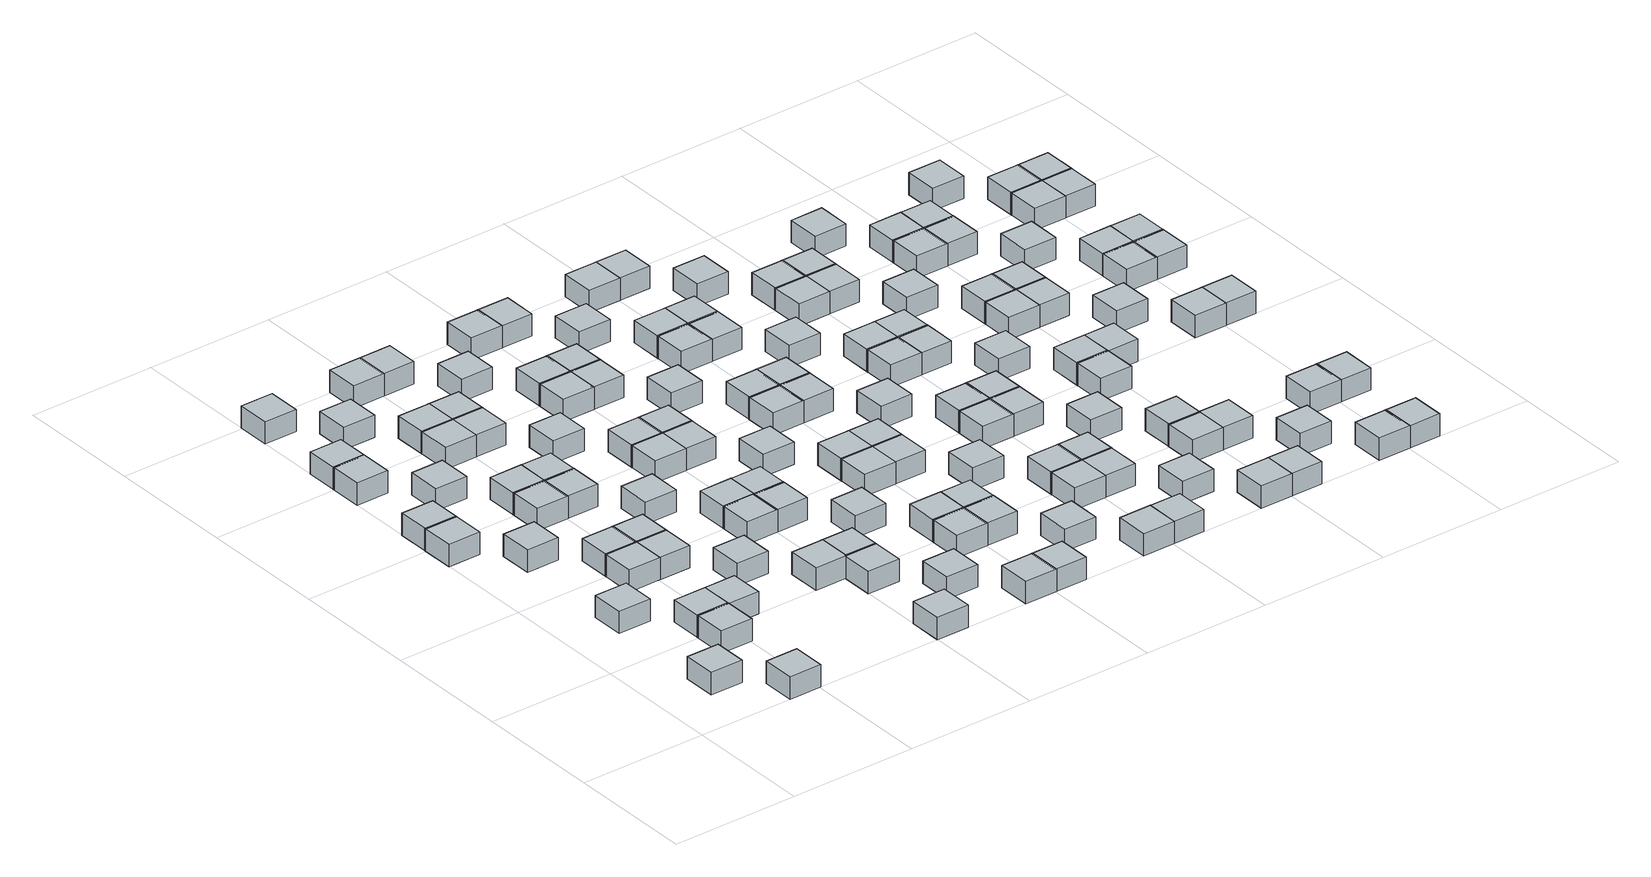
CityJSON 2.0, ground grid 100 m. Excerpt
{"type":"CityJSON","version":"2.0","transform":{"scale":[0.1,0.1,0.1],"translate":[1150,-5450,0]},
"CityObjects":{
"object1":{"type":"GenericCityObject","geometry":[{"type":"Solid","lod":"1","boundaries":[[[[0,1,2,3]],[[4,5,1,0]],[[5,6,2,1]],[[6,7,3,2]],[[7,4,0,3]],[[7,6,5,4]]]]}]},
"object2":{"type":"GenericCityObject","geometry":[{"type":"Solid","lod":"1","boundaries":[[[[8,9,10,11]],[[12,13,9,8]],[[13,14,10,9]],[[14,15,11,10]],[[15,12,8,11]],[[15,14,13,12]]]]}]},
"object3":{"type":"GenericCityObject","geometry":[{"type":"Solid","lod":"1","boundaries":[[[[16,17,18,19]],[[20,21,17,16]],[[21,22,18,17]],[[22,23,19,18]],[[23,20,16,19]],[[23,22,21,20]]]]}]},
"object4":{"type":"GenericCityObject","geometry":[{"type":"Solid","lod":"1","boundaries":[[[[24,25,26,27]],[[28,29,25,24]],[[29,30,26,25]],[[30,31,27,26]],[[31,28,24,27]],[[31,30,29,28]]]]}]},
"object5":{"type":"GenericCityObject","geometry":[{"type":"Solid","lod":"1","boundaries":[[[[32,33,34,35]],[[36,37,33,32]],[[37,38,34,33]],[[38,39,35,34]],[[39,36,32,35]],[[39,38,37,36]]]]}]},
"object6":{"type":"GenericCityObject","geometry":[{"type":"Solid","lod":"1","boundaries":[[[[40,41,42,43]],[[44,45,41,40]],[[45,46,42,41]],[[46,47,43,42]],[[47,44,40,43]],[[47,46,45,44]]]]}]},
"object7":{"type":"GenericCityObject","geometry":[{"type":"Solid","lod":"1","boundaries":[[[[48,49,50,51]],[[52,53,49,48]],[[53,54,50,49]],[[54,55,51,50]],[[55,52,48,51]],[[55,54,53,52]]]]}]},
"object8":{"type":"GenericCityObject","geometry":[{"type":"Solid","lod":"1","boundaries":[[[[56,57,58,59]],[[60,61,57,56]],[[61,62,58,57]],[[62,63,59,58]],[[63,60,56,59]],[[63,62,61,60]]]]}]},
"object9":{"type":"GenericCityObject","geometry":[{"type":"Solid","lod":"1","boundaries":[[[[64,65,66,67]],[[68,69,65,64]],[[69,70,66,65]],[[70,71,67,66]],[[71,68,64,67]],[[71,70,69,68]]]]}]},
"object10":{"type":"GenericCityObject","geometry":[{"type":"Solid","lod":"1","boundaries":[[[[72,73,74,75]],[[76,77,73,72]],[[77,78,74,73]],[[78,79,75,74]],[[79,76,72,75]],[[79,78,77,76]]]]}]},
"object11":{"type":"GenericCityObject","geometry":[{"type":"Solid","lod":"1","boundaries":[[[[80,81,82,83]],[[84,85,81,80]],[[85,86,82,81]],[[86,87,83,82]],[[87,84,80,83]],[[87,86,85,84]]]]}]},
"object12":{"type":"GenericCityObject","geometry":[{"type":"Solid","lod":"1","boundaries":[[[[88,89,90,91]],[[92,93,89,88]],[[93,94,90,89]],[[94,95,91,90]],[[95,92,88,91]],[[95,94,93,92]]]]}]},
"object13":{"type":"GenericCityObject","geometry":[{"type":"Solid","lod":"1","boundaries":[[[[96,97,98,99]],[[100,101,97,96]],[[101,102,98,97]],[[102,103,99,98]],[[103,100,96,99]],[[103,102,101,100]]]]}]},
"object14":{"type":"GenericCityObject","geometry":[{"type":"Solid","lod":"1","boundaries":[[[[104,105,106,107]],[[108,109,105,104]],[[109,110,106,105]],[[110,111,107,106]],[[111,108,104,107]],[[111,110,109,108]]]]}]},
"object15":{"type":"GenericCityObject","geometry":[{"type":"Solid","lod":"1","boundaries":[[[[112,113,114,115]],[[116,117,113,112]],[[117,118,114,113]],[[118,119,115,114]],[[119,116,112,115]],[[119,118,117,116]]]]}]},
"object16":{"type":"GenericCityObject","geometry":[{"type":"Solid","lod":"1","boundaries":[[[[120,121,122,123]],[[124,125,121,120]],[[125,126,122,121]],[[126,127,123,122]],[[127,124,120,123]],[[127,126,125,124]]]]}]},
"object17":{"type":"GenericCityObject","geometry":[{"type":"Solid","lod":"1","boundaries":[[[[128,129,130,131]],[[132,133,129,128]],[[133,134,130,129]],[[134,135,131,130]],[[135,132,128,131]],[[135,134,133,132]]]]}]},
"object18":{"type":"GenericCityObject","geometry":[{"type":"Solid","lod":"1","boundaries":[[[[136,137,138,139]],[[140,141,137,136]],[[141,142,138,137]],[[142,143,139,138]],[[143,140,136,139]],[[143,142,141,140]]]]}]},
"object19":{"type":"GenericCityObject","geometry":[{"type":"Solid","lod":"1","boundaries":[[[[144,145,146,147]],[[148,149,145,144]],[[149,150,146,145]],[[150,151,147,146]],[[151,148,144,147]],[[151,150,149,148]]]]}]},
"object20":{"type":"GenericCityObject","geometry":[{"type":"Solid","lod":"1","boundaries":[[[[152,153,154,155]],[[156,157,153,152]],[[157,158,154,153]],[[158,159,155,154]],[[159,156,152,155]],[[159,158,157,156]]]]}]},
"object21":{"type":"GenericCityObject","geometry":[{"type":"Solid","lod":"1","boundaries":[[[[160,161,162,163]],[[164,165,161,160]],[[165,166,162,161]],[[166,167,163,162]],[[167,164,160,163]],[[167,166,165,164]]]]}]},
"object22":{"type":"GenericCityObject","geometry":[{"type":"Solid","lod":"1","boundaries":[[[[168,169,170,171]],[[172,173,169,168]],[[173,174,170,169]],[[174,175,171,170]],[[175,172,168,171]],[[175,174,173,172]]]]}]},
"object23":{"type":"GenericCityObject","geometry":[{"type":"Solid","lod":"1","boundaries":[[[[176,177,178,179]],[[180,181,177,176]],[[181,182,178,177]],[[182,183,179,178]],[[183,180,176,179]],[[183,182,181,180]]]]}]},
"object24":{"type":"GenericCityObject","geometry":[{"type":"Solid","lod":"1","boundaries":[[[[184,185,186,187]],[[188,189,185,184]],[[189,190,186,185]],[[190,191,187,186]],[[191,188,184,187]],[[191,190,189,188]]]]}]},
"object25":{"type":"GenericCityObject","geometry":[{"type":"Solid","lod":"1","boundaries":[[[[192,193,194,195]],[[196,197,193,192]],[[197,198,194,193]],[[198,199,195,194]],[[199,196,192,195]],[[199,198,197,196]]]]}]},
"object26":{"type":"GenericCityObject","geometry":[{"type":"Solid","lod":"1","boundaries":[[[[200,201,202,203]],[[204,205,201,200]],[[205,206,202,201]],[[206,207,203,202]],[[207,204,200,203]],[[207,206,205,204]]]]}]},
"object27":{"type":"GenericCityObject","geometry":[{"type":"Solid","lod":"1","boundaries":[[[[208,209,210,211]],[[212,213,209,208]],[[213,214,210,209]],[[214,215,211,210]],[[215,212,208,211]],[[215,214,213,212]]]]}]},
"object28":{"type":"GenericCityObject","geometry":[{"type":"Solid","lod":"1","boundaries":[[[[216,217,218,219]],[[220,221,217,216]],[[221,222,218,217]],[[222,223,219,218]],[[223,220,216,219]],[[223,222,221,220]]]]}]},
"object29":{"type":"GenericCityObject","geometry":[{"type":"Solid","lod":"1","boundaries":[[[[224,225,226,227]],[[228,229,225,224]],[[229,230,226,225]],[[230,231,227,226]],[[231,228,224,227]],[[231,230,229,228]]]]}]},
"object30":{"type":"GenericCityObject","geometry":[{"type":"Solid","lod":"1","boundaries":[[[[232,233,234,235]],[[236,237,233,232]],[[237,238,234,233]],[[238,239,235,234]],[[239,236,232,235]],[[239,238,237,236]]]]}]},
"object31":{"type":"GenericCityObject","geometry":[{"type":"Solid","lod":"1","boundaries":[[[[240,241,242,243]],[[244,245,241,240]],[[245,246,242,241]],[[246,247,243,242]],[[247,244,240,243]],[[247,246,245,244]]]]}]},
"object32":{"type":"GenericCityObject","geometry":[{"type":"Solid","lod":"1","boundaries":[[[[248,249,250,251]],[[252,253,249,248]],[[253,254,250,249]],[[254,255,251,250]],[[255,252,248,251]],[[255,254,253,252]]]]}]},
"object33":{"type":"GenericCityObject","geometry":[{"type":"Solid","lod":"1","boundaries":[[[[256,257,258,259]],[[260,261,257,256]],[[261,262,258,257]],[[262,263,259,258]],[[263,260,256,259]],[[263,262,261,260]]]]}]},
"object34":{"type":"GenericCityObject","geometry":[{"type":"Solid","lod":"1","boundaries":[[[[264,265,266,267]],[[268,269,265,264]],[[269,270,266,265]],[[270,271,267,266]],[[271,268,264,267]],[[271,270,269,268]]]]}]},
"object35":{"type":"GenericCityObject","geometry":[{"type":"Solid","lod":"1","boundaries":[[[[272,273,274,275]],[[276,277,273,272]],[[277,278,274,273]],[[278,279,275,274]],[[279,276,272,275]],[[279,278,277,276]]]]}]},
"object36":{"type":"GenericCityObject","geometry":[{"type":"Solid","lod":"1","boundaries":[[[[280,281,282,283]],[[284,285,281,280]],[[285,286,282,281]],[[286,287,283,282]],[[287,284,280,283]],[[287,286,285,284]]]]}]},
"object37":{"type":"GenericCityObject","geometry":[{"type":"Solid","lod":"1","boundaries":[[[[288,289,290,291]],[[292,293,289,288]],[[293,294,290,289]],[[294,295,291,290]],[[295,292,288,291]],[[295,294,293,292]]]]}]},
"object38":{"type":"GenericCityObject","geometry":[{"type":"Solid","lod":"1","boundaries":[[[[296,297,298,299]],[[300,301,297,296]],[[301,302,298,297]],[[302,303,299,298]],[[303,300,296,299]],[[303,302,301,300]]]]}]},
"object39":{"type":"GenericCityObject","geometry":[{"type":"Solid","lod":"1","boundaries":[[[[304,305,306,307]],[[308,309,305,304]],[[309,310,306,305]],[[310,311,307,306]],[[311,308,304,307]],[[311,310,309,308]]]]}]},
"object40":{"type":"GenericCityObject","geometry":[{"type":"Solid","lod":"1","boundaries":[[[[312,313,314,315]],[[316,317,313,312]],[[317,318,314,313]],[[318,319,315,314]],[[319,316,312,315]],[[319,318,317,316]]]]}]},
"object41":{"type":"GenericCityObject","geometry":[{"type":"Solid","lod":"1","boundaries":[[[[320,321,322,323]],[[324,325,321,320]],[[325,326,322,321]],[[326,327,323,322]],[[327,324,320,323]],[[327,326,325,324]]]]}]},
"object42":{"type":"GenericCityObject","geometry":[{"type":"Solid","lod":"1","boundaries":[[[[328,329,330,331]],[[332,333,329,328]],[[333,334,330,329]],[[334,335,331,330]],[[335,332,328,331]],[[335,334,333,332]]]]}]},
"object43":{"type":"GenericCityObject","geometry":[{"type":"Solid","lod":"1","boundaries":[[[[336,337,338,339]],[[340,341,337,336]],[[341,342,338,337]],[[342,343,339,338]],[[343,340,336,339]],[[343,342,341,340]]]]}]},
"object44":{"type":"GenericCityObject","geometry":[{"type":"Solid","lod":"1","boundaries":[[[[344,345,346,347]],[[348,349,345,344]],[[349,350,346,345]],[[350,351,347,346]],[[351,348,344,347]],[[351,350,349,348]]]]}]},
"object45":{"type":"GenericCityObject","geometry":[{"type":"Solid","lod":"1","boundaries":[[[[352,353,354,355]],[[356,357,353,352]],[[357,358,354,353]],[[358,359,355,354]],[[359,356,352,355]],[[359,358,357,356]]]]}]},
"object46":{"type":"GenericCityObject","geometry":[{"type":"Solid","lod":"1","boundaries":[[[[360,361,362,363]],[[364,365,361,360]],[[365,366,362,361]],[[366,367,363,362]],[[367,364,360,363]],[[367,366,365,364]]]]}]},
"object47":{"type":"GenericCityObject","geometry":[{"type":"Solid","lod":"1","boundaries":[[[[368,369,370,371]],[[372,373,369,368]],[[373,374,370,369]],[[374,375,371,370]],[[375,372,368,371]],[[375,374,373,372]]]]}]},
"object48":{"type":"GenericCityObject","geometry":[{"type":"Solid","lod":"1","boundaries":[[[[376,377,378,379]],[[380,381,377,376]],[[381,382,378,377]],[[382,383,379,378]],[[383,380,376,379]],[[383,382,381,380]]]]}]},
"object49":{"type":"GenericCityObject","geometry":[{"type":"Solid","lod":"1","boundaries":[[[[384,385,386,387]],[[388,389,385,384]],[[389,390,386,385]],[[390,391,387,386]],[[391,388,384,387]],[[391,390,389,388]]]]}]},
"object50":{"type":"GenericCityObject","geometry":[{"type":"Solid","lod":"1","boundaries":[[[[392,393,394,395]],[[396,397,393,392]],[[397,398,394,393]],[[398,399,395,394]],[[399,396,392,395]],[[399,398,397,396]]]]}]},
"object51":{"type":"GenericCityObject","geometry":[{"type":"Solid","lod":"1","boundaries":[[[[400,401,402,403]],[[404,405,401,400]],[[405,406,402,401]],[[406,407,403,402]],[[407,404,400,403]],[[407,406,405,404]]]]}]},
"object52":{"type":"GenericCityObject","geometry":[{"type":"Solid","lod":"1","boundaries":[[[[408,409,410,411]],[[412,413,409,408]],[[413,414,410,409]],[[414,415,411,410]],[[415,412,408,411]],[[415,414,413,412]]]]}]},
"object53":{"type":"GenericCityObject","geometry":[{"type":"Solid","lod":"1","boundaries":[[[[416,417,418,419]],[[420,421,417,416]],[[421,422,418,417]],[[422,423,419,418]],[[423,420,416,419]],[[423,422,421,420]]]]}]},
"object54":{"type":"GenericCityObject","geometry":[{"type":"Solid","lod":"1","boundaries":[[[[424,425,426,427]],[[428,429,425,424]],[[429,430,426,425]],[[430,431,427,426]],[[431,428,424,427]],[[431,430,429,428]]]]}]},
"object55":{"type":"GenericCityObject","geometry":[{"type":"Solid","lod":"1","boundaries":[[[[432,433,434,435]],[[436,437,433,432]],[[437,438,434,433]],[[438,439,435,434]],[[439,436,432,435]],[[439,438,437,436]]]]}]},
"object56":{"type":"GenericCityObject","geometry":[{"type":"Solid","lod":"1","boundaries":[[[[440,441,442,443]],[[444,445,441,440]],[[445,446,442,441]],[[446,447,443,442]],[[447,444,440,443]],[[447,446,445,444]]]]}]},
"object57":{"type":"GenericCityObject","geometry":[{"type":"Solid","lod":"1","boundaries":[[[[448,449,450,451]],[[452,453,449,448]],[[453,454,450,449]],[[454,455,451,450]],[[455,452,448,451]],[[455,454,453,452]]]]}]},
"object58":{"type":"GenericCityObject","geometry":[{"type":"Solid","lod":"1","boundaries":[[[[456,457,458,459]],[[460,461,457,456]],[[461,462,458,457]],[[462,463,459,458]],[[463,460,456,459]],[[463,462,461,460]]]]}]},
"object59":{"type":"GenericCityObject","geometry":[{"type":"Solid","lod":"1","boundaries":[[[[464,465,466,467]],[[468,469,465,464]],[[469,470,466,465]],[[470,471,467,466]],[[471,468,464,467]],[[471,470,469,468]]]]}]},
"object60":{"type":"GenericCityObject","geometry":[{"type":"Solid","lod":"1","boundaries":[[[[472,473,474,475]],[[476,477,473,472]],[[477,478,474,473]],[[478,479,475,474]],[[479,476,472,475]],[[479,478,477,476]]]]}]},
"object61":{"type":"GenericCityObject","geometry":[{"type":"Solid","lod":"1","boundaries":[[[[480,481,482,483]],[[484,485,481,480]],[[485,486,482,481]],[[486,487,483,482]],[[487,484,480,483]],[[487,486,485,484]]]]}]},
"object62":{"type":"GenericCityObject","geometry":[{"type":"Solid","lod":"1","boundaries":[[[[488,489,490,491]],[[492,493,489,488]],[[493,494,490,489]],[[494,495,491,490]],[[495,492,488,491]],[[495,494,493,492]]]]}]},
"object63":{"type":"GenericCityObject","geometry":[{"type":"Solid","lod":"1","boundaries":[[[[496,497,498,499]],[[500,501,497,496]],[[501,502,498,497]],[[502,503,499,498]],[[503,500,496,499]],[[503,502,501,500]]]]}]},
"object64":{"type":"GenericCityObject","geometry":[{"type":"Solid","lod":"1","boundaries":[[[[504,505,506,507]],[[508,509,505,504]],[[509,510,506,505]],[[510,511,507,506]],[[511,508,504,507]],[[511,510,509,508]]]]}]},
"object65":{"type":"GenericCityObject","geometry":[{"type":"Solid","lod":"1","boundaries":[[[[512,513,514,515]],[[516,517,513,512]],[[517,518,514,513]],[[518,519,515,514]],[[519,516,512,515]],[[519,518,517,516]]]]}]},
"object66":{"type":"GenericCityObject","geometry":[{"type":"Solid","lod":"1","boundaries":[[[[520,521,522,523]],[[524,525,521,520]],[[525,526,522,521]],[[526,527,523,522]],[[527,524,520,523]],[[527,526,525,524]]]]}]},
"object67":{"type":"GenericCityObject","geometry":[{"type":"Solid","lod":"1","boundaries":[[[[528,529,530,531]],[[532,533,529,528]],[[533,534,530,529]],[[534,535,531,530]],[[535,532,528,531]],[[535,534,533,532]]]]}]},
"object68":{"type":"GenericCityObject","geometry":[{"type":"Solid","lod":"1","boundaries":[[[[536,537,538,539]],[[540,541,537,536]],[[541,542,538,537]],[[542,543,539,538]],[[543,540,536,539]],[[543,542,541,540]]]]}]},
"object69":{"type":"GenericCityObject","geometry":[{"type":"Solid","lod":"1","boundaries":[[[[544,545,546,547]],[[548,549,545,544]],[[549,550,546,545]],[[550,551,547,546]],[[551,548,544,547]],[[551,550,549,548]]]]}]},
"object70":{"type":"GenericCityObject","geometry":[{"type":"Solid","lod":"1","boundaries":[[[[552,553,554,555]],[[556,557,553,552]],[[557,558,554,553]],[[558,559,555,554]],[[559,556,552,555]],[[559,558,557,556]]]]}]},
"object71":{"type":"GenericCityObject","geometry":[{"type":"Solid","lod":"1","boundaries":[[[[560,561,562,563]],[[564,565,561,560]],[[565,566,562,561]],[[566,567,563,562]],[[567,564,560,563]],[[567,566,565,564]]]]}]},
"object72":{"type":"GenericCityObject","geometry":[{"type":"Solid","lod":"1","boundaries":[[[[568,569,570,571]],[[572,573,569,568]],[[573,574,570,569]],[[574,575,571,570]],[[575,572,568,571]],[[575,574,573,572]]]]}]},
"object73":{"type":"GenericCityObject","geometry":[{"type":"Solid","lod":"1","boundaries":[[[[576,577,578,579]],[[580,581,577,576]],[[581,582,578,577]],[[582,583,579,578]],[[583,580,576,579]],[[583,582,581,580]]]]}]},
"object74":{"type":"GenericCityObject","geometry":[{"type":"Solid","lod":"1","boundaries":[[[[584,585,586,587]],[[588,589,585,584]],[[589,590,586,585]],[[590,591,587,586]],[[591,588,584,587]],[[591,590,589,588]]]]}]},
"object75":{"type":"GenericCityObject","geometry":[{"type":"Solid","lod":"1","boundaries":[[[[592,593,594,595]],[[596,597,593,592]],[[597,598,594,593]],[[598,599,595,594]],[[599,596,592,595]],[[599,598,597,596]]]]}]},
"object76":{"type":"GenericCityObject","geometry":[{"type":"Solid","lod":"1","boundaries":[[[[600,601,602,603]],[[604,605,601,600]],[[605,606,602,601]],[[606,607,603,602]],[[607,604,600,603]],[[607,606,605,604]]]]}]},
"object77":{"type":"GenericCityObject","geometry":[{"type":"Solid","lod":"1","boundaries":[[[[608,609,610,611]],[[612,613,609,608]],[[613,614,610,609]],[[614,615,611,610]],[[615,612,608,611]],[[615,614,613,612]]]]}]},
"object78":{"type":"GenericCityObject","geometry":[{"type":"Solid","lod":"1","boundaries":[[[[616,617,618,619]],[[620,621,617,616]],[[621,622,618,617]],[[622,623,619,618]],[[623,620,616,619]],[[623,622,621,620]]]]}]},
"object79":{"type":"GenericCityObject","geometry":[{"type":"Solid","lod":"1","boundaries":[[[[624,625,626,627]],[[628,629,625,624]],[[629,630,626,625]],[[630,631,627,626]],[[631,628,624,627]],[[631,630,629,628]]]]}]},
"object80":{"type":"GenericCityObject","geometry":[{"type":"Solid","lod":"1","boundaries":[[[[632,633,634,635]],[[636,637,633,632]],[[637,638,634,633]],[[638,639,635,634]],[[639,636,632,635]],[[639,638,637,636]]]]}]},
"object81":{"type":"GenericCityObject","geometry":[{"type":"Solid","lod":"1","boundaries":[[[[640,641,642,643]],[[644,645,641,640]],[[645,646,642,641]],[[646,647,643,642]],[[647,644,640,643]],[[647,646,645,644]]]]}]},
"object82":{"type":"GenericCityObject","geometry":[{"type":"Solid","lod":"1","boundaries":[[[[648,649,650,651]],[[652,653,649,648]],[[653,654,650,649]],[[654,655,651,650]],[[655,652,648,651]],[[655,654,653,652]]]]}]},
"object83":{"type":"GenericCityObject","geometry":[{"type":"Solid","lod":"1","boundaries":[[[[656,657,658,659]],[[660,661,657,656]],[[661,662,658,657]],[[662,663,659,658]],[[663,660,656,659]],[[663,662,661,660]]]]}]},
"object84":{"type":"GenericCityObject","geometry":[{"type":"Solid","lod":"1","boundaries":[[[[664,665,666,667]],[[668,669,665,664]],[[669,670,666,665]],[[670,671,667,666]],[[671,668,664,667]],[[671,670,669,668]]]]}]},
"object85":{"type":"GenericCityObject","geometry":[{"type":"Solid","lod":"1","boundaries":[[[[672,673,674,675]],[[676,677,673,672]],[[677,678,674,673]],[[678,679,675,674]],[[679,676,672,675]],[[679,678,677,676]]]]}]},
"object86":{"type":"GenericCityObject","geometry":[{"type":"Solid","lod":"1","boundaries":[[[[680,681,682,683]],[[684,685,681,680]],[[685,686,682,681]],[[686,687,683,682]],[[687,684,680,683]],[[687,686,685,684]]]]}]},
"object87":{"type":"GenericCityObject","geometry":[{"type":"Solid","lod":"1","boundaries":[[[[688,689,690,691]],[[692,693,689,688]],[[693,694,690,689]],[[694,695,691,690]],[[695,692,688,691]],[[695,694,693,692]]]]}]},
"object88":{"type":"GenericCityObject","geometry":[{"type":"Solid","lod":"1","boundaries":[[[[696,697,698,699]],[[700,701,697,696]],[[701,702,698,697]],[[702,703,699,698]],[[703,700,696,699]],[[703,702,701,700]]]]}]},
"object89":{"type":"GenericCityObject","geometry":[{"type":"Solid","lod":"1","boundaries":[[[[704,705,706,707]],[[708,709,705,704]],[[709,710,706,705]],[[710,711,707,706]],[[711,708,704,707]],[[711,710,709,708]]]]}]},
"object90":{"type":"GenericCityObject","geometry":[{"type":"Solid","lod":"1","boundaries":[[[[712,713,714,715]],[[716,717,713,712]],[[717,718,714,713]],[[718,719,715,714]],[[719,716,712,715]],[[719,718,717,716]]]]}]},
"object91":{"type":"GenericCityObject","geometry":[{"type":"Solid","lod":"1","boundaries":[[[[720,721,722,723]],[[724,725,721,720]],[[725,726,722,721]],[[726,727,723,722]],[[727,724,720,723]],[[727,726,725,724]]]]}]},
"object92":{"type":"GenericCityObject","geometry":[{"type":"Solid","lod":"1","boundaries":[[[[728,729,730,731]],[[732,733,729,728]],[[733,734,730,729]],[[734,735,731,730]],[[735,732,728,731]],[[735,734,733,732]]]]}]},
"object93":{"type":"GenericCityObject","geometry":[{"type":"Solid","lod":"1","boundaries":[[[[736,737,738,739]],[[740,741,737,736]],[[741,742,738,737]],[[742,743,739,738]],[[743,740,736,739]],[[743,742,741,740]]]]}]},
"object94":{"type":"GenericCityObject","geometry":[{"type":"Solid","lod":"1","boundaries":[[[[744,745,746,747]],[[748,749,745,744]],[[749,750,746,745]],[[750,751,747,746]],[[751,748,744,747]],[[751,750,749,748]]]]}]},
"object95":{"type":"GenericCityObject","geometry":[{"type":"Solid","lod":"1","boundaries":[[[[752,753,754,755]],[[756,757,753,752]],[[757,758,754,753]],[[758,759,755,754]],[[759,756,752,755]],[[759,758,757,756]]]]}]},
"object96":{"type":"GenericCityObject","geometry":[{"type":"Solid","lod":"1","boundaries":[[[[760,761,762,763]],[[764,765,761,760]],[[765,766,762,761]],[[766,767,763,762]],[[767,764,760,763]],[[767,766,765,764]]]]}]},
"object97":{"type":"GenericCityObject","geometry":[{"type":"Solid","lod":"1","boundaries":[[[[768,769,770,771]],[[772,773,769,768]],[[773,774,770,769]],[[774,775,771,770]],[[775,772,768,771]],[[775,774,773,772]]]]}]},
"object98":{"type":"GenericCityObject","geometry":[{"type":"Solid","lod":"1","boundaries":[[[[776,777,778,779]],[[780,781,777,776]],[[781,782,778,777]],[[782,783,779,778]],[[783,780,776,779]],[[783,782,781,780]]]]}]},
"object99":{"type":"GenericCityObject","geometry":[{"type":"Solid","lod":"1","boundaries":[[[[784,785,786,787]],[[788,789,785,784]],[[789,790,786,785]],[[790,791,787,786]],[[791,788,784,787]],[[791,790,789,788]]]]}]},
"object100":{"type":"GenericCityObject","geometry":[{"type":"Solid","lod":"1","boundaries":[[[[792,793,794,795]],[[796,797,793,792]],[[797,798,794,793]],[[798,799,795,794]],[[799,796,792,795]],[[799,798,797,796]]]]}]},
"object101":{"type":"GenericCityObject","geometry":[{"type":"Solid","lod":"1","boundaries":[[[[800,801,802,803]],[[804,805,801,800]],[[805,806,802,801]],[[806,807,803,802]],[[807,804,800,803]],[[807,806,805,804]]]]}]},
"object102":{"type":"GenericCityObject","geometry":[{"type":"Solid","lod":"1","boundaries":[[[[808,809,810,811]],[[812,813,809,808]],[[813,814,810,809]],[[814,815,811,810]],[[815,812,808,811]],[[815,814,813,812]]]]}]},
"object103":{"type":"GenericCityObject","geometry":[{"type":"Solid","lod":"1","boundaries":[[[[816,817,818,819]],[[820,821,817,816]],[[821,822,818,817]],[[822,823,819,818]],[[823,820,816,819]],[[823,822,821,820]]]]}]},
"object104":{"type":"GenericCityObject","geometry":[{"type":"Solid","lod":"1","boundaries":[[[[824,825,826,827]],[[828,829,825,824]],[[829,830,826,825]],[[830,831,827,826]],[[831,828,824,827]],[[831,830,829,828]]]]}]},
"object105":{"type":"GenericCityObject","geometry":[{"type":"Solid","lod":"1","boundaries":[[[[832,833,834,835]],[[836,837,833,832]],[[837,838,834,833]],[[838,839,835,834]],[[839,836,832,835]],[[839,838,837,836]]]]}]},
"object106":{"type":"GenericCityObject","geometry":[{"type":"Solid","lod":"1","boundaries":[[[[840,841,842,843]],[[844,845,841,840]],[[845,846,842,841]],[[846,847,843,842]],[[847,844,840,843]],[[847,846,845,844]]]]}]},
"object107":{"type":"GenericCityObject","geometry":[{"type":"Solid","lod":"1","boundaries":[[[[848,849,850,851]],[[852,853,849,848]],[[853,854,850,849]],[[854,855,851,850]],[[855,852,848,851]],[[855,854,853,852]]]]}]},
"object108":{"type":"GenericCityObject","geometry":[{"type":"Solid","lod":"1","boundaries":[[[[856,857,858,859]],[[860,861,857,856]],[[861,862,858,857]],[[862,863,859,858]],[[863,860,856,859]],[[863,862,861,860]]]]}]},
"object109":{"type":"GenericCityObject","geometry":[{"type":"Solid","lod":"1","boundaries":[[[[864,865,866,867]],[[868,869,865,864]],[[869,870,866,865]],[[870,871,867,866]],[[871,868,864,867]],[[871,870,869,868]]]]}]},
"object110":{"type":"GenericCityObject","geometry":[{"type":"Solid","lod":"1","boundaries":[[[[872,873,874,875]],[[876,877,873,872]],[[877,878,874,873]],[[878,879,875,874]],[[879,876,872,875]],[[879,878,877,876]]]]}]},
"object111":{"type":"GenericCityObject","geometry":[{"type":"Solid","lod":"1","boundaries":[[[[880,881,882,883]],[[884,885,881,880]],[[885,886,882,881]],[[886,887,883,882]],[[887,884,880,883]],[[887,886,885,884]]]]}]},
"object112":{"type":"GenericCityObject","geometry":[{"type":"Solid","lod":"1","boundaries":[[[[888,889,890,891]],[[892,893,889,888]],[[893,894,890,889]],[[894,895,891,890]],[[895,892,888,891]],[[895,894,893,892]]]]}]},
"object113":{"type":"GenericCityObject","geometry":[{"type":"Solid","lod":"1","boundaries":[[[[896,897,898,899]],[[900,901,897,896]],[[901,902,898,897]],[[902,903,899,898]],[[903,900,896,899]],[[903,902,901,900]]]]}]},
"object114":{"type":"GenericCityObject","geometry":[{"type":"Solid","lod":"1","boundaries":[[[[904,905,906,907]],[[908,909,905,904]],[[909,910,906,905]],[[910,911,907,906]],[[911,908,904,907]],[[911,910,909,908]]]]}]},
"object115":{"type":"GenericCityObject","geometry":[{"type":"Solid","lod":"1","boundaries":[[[[912,913,914,915]],[[916,917,913,912]],[[917,918,914,913]],[[918,919,915,914]],[[919,916,912,915]],[[919,918,917,916]]]]}]},
"object116":{"type":"GenericCityObject","geometry":[{"type":"Solid","lod":"1","boundaries":[[[[920,921,922,923]],[[924,925,921,920]],[[925,926,922,921]],[[926,927,923,922]],[[927,924,920,923]],[[927,926,925,924]]]]}]},
"object117":{"type":"GenericCityObject","geometry":[{"type":"Solid","lod":"1","boundaries":[[[[928,929,930,931]],[[932,933,929,928]],[[933,934,930,929]],[[934,935,931,930]],[[935,932,928,931]],[[935,934,933,932]]]]}]},
"object118":{"type":"GenericCityObject","geometry":[{"type":"Solid","lod":"1","boundaries":[[[[936,937,938,939]],[[940,941,937,936]],[[941,942,938,937]],[[942,943,939,938]],[[943,940,936,939]],[[943,942,941,940]]]]}]},
"object119":{"type":"GenericCityObject","geometry":[{"type":"Solid","lod":"1","boundaries":[[[[944,945,946,947]],[[948,949,945,944]],[[949,950,946,945]],[[950,951,947,946]],[[951,948,944,947]],[[951,950,949,948]]]]}]},
"object120":{"type":"GenericCityObject","geometry":[{"type":"Solid","lod":"1","boundaries":[[[[952,953,954,955]],[[956,957,953,952]],[[957,958,954,953]],[[958,959,955,954]],[[959,956,952,955]],[[959,958,957,956]]]]}]},
"object121":{"type":"GenericCityObject","geometry":[{"type":"Solid","lod":"1","boundaries":[[[[960,961,962,963]],[[964,965,961,960]],[[965,966,962,961]],[[966,967,963,962]],[[967,964,960,963]],[[967,966,965,964]]]]}]},
"object122":{"type":"GenericCityObject","geometry":[{"type":"Solid","lod":"1","boundaries":[[[[968,969,970,971]],[[972,973,969,968]],[[973,974,970,969]],[[974,975,971,970]],[[975,972,968,971]],[[975,974,973,972]]]]}]},
"object123":{"type":"GenericCityObject","geometry":[{"type":"Solid","lod":"1","boundaries":[[[[976,977,978,979]],[[980,981,977,976]],[[981,982,978,977]],[[982,983,979,978]],[[983,980,976,979]],[[983,982,981,980]]]]}]},
"object124":{"type":"GenericCityObject","geometry":[{"type":"Solid","lod":"1","boundaries":[[[[984,985,986,987]],[[988,989,985,984]],[[989,990,986,985]],[[990,991,987,986]],[[991,988,984,987]],[[991,990,989,988]]]]}]},
"object125":{"type":"GenericCityObject","geometry":[{"type":"Solid","lod":"1","boundaries":[[[[992,993,994,995]],[[996,997,993,992]],[[997,998,994,993]],[[998,999,995,994]],[[999,996,992,995]],[[999,998,997,996]]]]}]},
"object126":{"type":"GenericCityObject","geometry":[{"type":"Solid","lod":"1","boundaries":[[[[1000,1001,1002,1003]],[[1004,1005,1001,1000]],[[1005,1006,1002,1001]],[[1006,1007,1003,1002]],[[1007,1004,1000,1003]],[[1007,1006,1005,1004]]]]}]},
"object127":{"type":"GenericCityObject","geometry":[{"type":"Solid","lod":"1","boundaries":[[[[1008,1009,1010,1011]],[[1012,1013,1009,1008]],[[1013,1014,1010,1009]],[[1014,1015,1011,1010]],[[1015,1012,1008,1011]],[[1015,1014,1013,1012]]]]}]},
"object128":{"type":"GenericCityObject","geometry":[{"type":"Solid","lod":"1","boundaries":[[[[1016,1017,1018,1019]],[[1020,1021,1017,1016]],[[1021,1022,1018,1017]],[[1022,1023,1019,1018]],[[1023,1020,1016,1019]],[[1023,1022,1021,1020]]]]}]},
"object129":{"type":"GenericCityObject","geometry":[{"type":"Solid","lod":"1","boundaries":[[[[1024,1025,1026,1027]],[[1028,1029,1025,1024]],[[1029,1030,1026,1025]],[[1030,1031,1027,1026]],[[1031,1028,1024,1027]],[[1031,1030,1029,1028]]]]}]},
"object130":{"type":"GenericCityObject","geometry":[{"type":"Solid","lod":"1","boundaries":[[[[1032,1033,1034,1035]],[[1036,1037,1033,1032]],[[1037,1038,1034,1033]],[[1038,1039,1035,1034]],[[1039,1036,1032,1035]],[[1039,1038,1037,1036]]]]}]},
"object131":{"type":"GenericCityObject","geometry":[{"type":"Solid","lod":"1","boundaries":[[[[1040,1041,1042,1043]],[[1044,1045,1041,1040]],[[1045,1046,1042,1041]],[[1046,1047,1043,1042]],[[1047,1044,1040,1043]],[[1047,1046,1045,1044]]]]}]},
"object132":{"type":"GenericCityObject","geometry":[{"type":"Solid","lod":"1","boundaries":[[[[1048,1049,1050,1051]],[[1052,1053,1049,1048]],[[1053,1054,1050,1049]],[[1054,1055,1051,1050]],[[1055,1052,1048,1051]],[[1055,1054,1053,1052]]]]}]},
"object133":{"type":"GenericCityObject","geometry":[{"type":"Solid","lod":"1","boundaries":[[[[1056,1057,1058,1059]],[[1060,1061,1057,1056]],[[1061,1062,1058,1057]],[[1062,1063,1059,1058]],[[1063,1060,1056,1059]],[[1063,1062,1061,1060]]]]}]},
"object134":{"type":"GenericCityObject","geometry":[{"type":"Solid","lod":"1","boundaries":[[[[1064,1065,1066,1067]],[[1068,1069,1065,1064]],[[1069,1070,1066,1065]],[[1070,1071,1067,1066]],[[1071,1068,1064,1067]],[[1071,1070,1069,1068]]]]}]},
"object135":{"type":"GenericCityObject","geometry":[{"type":"Solid","lod":"1","boundaries":[[[[1072,1073,1074,1075]],[[1076,1077,1073,1072]],[[1077,1078,1074,1073]],[[1078,1079,1075,1074]],[[1079,1076,1072,1075]],[[1079,1078,1077,1076]]]]}]},
"object136":{"type":"GenericCityObject","geometry":[{"type":"Solid","lod":"1","boundaries":[[[[1080,1081,1082,1083]],[[1084,1085,1081,1080]],[[1085,1086,1082,1081]],[[1086,1087,1083,1082]],[[1087,1084,1080,1083]],[[1087,1086,1085,1084]]]]}]},
"object137":{"type":"GenericCityObject","geometry":[{"type":"Solid","lod":"1","boundaries":[[[[1088,1089,1090,1091]],[[1092,1093,1089,1088]],[[1093,1094,1090,1089]],[[1094,1095,1091,1090]],[[1095,1092,1088,1091]],[[1095,1094,1093,1092]]]]}]}
},
"vertices":[
[370,370,0],[632,370,0],[632,632,0],[370,632,0],[370,370,175],[632,370,175],[632,632,175],[370,632,175],
[750,0,0],[1012,0,0],[1012,262,0],[750,262,0],[750,0,175],[1012,0,175],[1012,262,175],[750,262,175],
[370,1370,0],[632,1370,0],[632,1632,0],[370,1632,0],[370,1370,175],[632,1370,175],[632,1632,175],[370,1632,175],
[0,2750,0],[262,2750,0],[262,3012,0],[0,3012,0],[0,2750,175],[262,2750,175],[262,3012,175],[0,3012,175],
[0,3000,0],[262,3000,0],[262,3262,0],[0,3262,0],[0,3000,175],[262,3000,175],[262,3262,175],[0,3262,175],
[750,750,0],[1012,750,0],[1012,1012,0],[750,1012,0],[750,750,175],[1012,750,175],[1012,1012,175],[750,1012,175],
[750,1000,0],[1012,1000,0],[1012,1262,0],[750,1262,0],[750,1000,175],[1012,1000,175],[1012,1262,175],[750,1262,175],
[370,2370,0],[632,2370,0],[632,2632,0],[370,2632,0],[370,2370,175],[632,2370,175],[632,2632,175],[370,2632,175],
[0,3750,0],[262,3750,0],[262,4012,0],[0,4012,0],[0,3750,175],[262,3750,175],[262,4012,175],[0,4012,175],
[0,4000,0],[262,4000,0],[262,4262,0],[0,4262,0],[0,4000,175],[262,4000,175],[262,4262,175],[0,4262,175],
[750,1750,0],[1012,1750,0],[1012,2012,0],[750,2012,0],[750,1750,175],[1012,1750,175],[1012,2012,175],[750,2012,175],
[1000,1000,0],[1262,1000,0],[1262,1262,0],[1000,1262,0],[1000,1000,175],[1262,1000,175],[1262,1262,175],[1000,1262,175],
[750,2000,0],[1012,2000,0],[1012,2262,0],[750,2262,0],[750,2000,175],[1012,2000,175],[1012,2262,175],[750,2262,175],
[370,3370,0],[632,3370,0],[632,3632,0],[370,3632,0],[370,3370,175],[632,3370,175],[632,3632,175],[370,3632,175],
[0,4750,0],[262,4750,0],[262,5012,0],[0,5012,0],[0,4750,175],[262,4750,175],[262,5012,175],[0,5012,175],
[1000,1750,0],[1262,1750,0],[1262,2012,0],[1000,2012,0],[1000,1750,175],[1262,1750,175],[1262,2012,175],[1000,2012,175],
[750,2750,0],[1012,2750,0],[1012,3012,0],[750,3012,0],[750,2750,175],[1012,2750,175],[1012,3012,175],[750,3012,175],
[1000,2000,0],[1262,2000,0],[1262,2262,0],[1000,2262,0],[1000,2000,175],[1262,2000,175],[1262,2262,175],[1000,2262,175],
[750,3000,0],[1012,3000,0],[1012,3262,0],[750,3262,0],[750,3000,175],[1012,3000,175],[1012,3262,175],[750,3262,175],
[370,4370,0],[632,4370,0],[632,4632,0],[370,4632,0],[370,4370,175],[632,4370,175],[632,4632,175],[370,4632,175],
[1370,1370,0],[1632,1370,0],[1632,1632,0],[1370,1632,0],[1370,1370,175],[1632,1370,175],[1632,1632,175],[1370,1632,175],
[1000,2750,0],[1262,2750,0],[1262,3012,0],[1000,3012,0],[1000,2750,175],[1262,2750,175],[1262,3012,175],[1000,3012,175],
[750,3750,0],[1012,3750,0],[1012,4012,0],[750,4012,0],[750,3750,175],[1012,3750,175],[1012,4012,175],[750,4012,175],
[1000,3000,0],[1262,3000,0],[1262,3262,0],[1000,3262,0],[1000,3000,175],[1262,3000,175],[1262,3262,175],[1000,3262,175],
[750,4000,0],[1012,4000,0],[1012,4262,0],[750,4262,0],[750,4000,175],[1012,4000,175],[1012,4262,175],[750,4262,175],
[2000,0,0],[2262,0,0],[2262,262,0],[2000,262,0],[2000,0,175],[2262,0,175],[2262,262,175],[2000,262,175],
[1750,1000,0],[2012,1000,0],[2012,1262,0],[1750,1262,0],[1750,1000,175],[2012,1000,175],[2012,1262,175],[1750,1262,175],
[1370,2370,0],[1632,2370,0],[1632,2632,0],[1370,2632,0],[1370,2370,175],[1632,2370,175],[1632,2632,175],[1370,2632,175],
[1000,3750,0],[1262,3750,0],[1262,4012,0],[1000,4012,0],[1000,3750,175],[1262,3750,175],[1262,4012,175],[1000,4012,175],
[750,4750,0],[1012,4750,0],[1012,5012,0],[750,5012,0],[750,4750,175],[1012,4750,175],[1012,5012,175],[750,5012,175],
[1000,4000,0],[1262,4000,0],[1262,4262,0],[1000,4262,0],[1000,4000,175],[1262,4000,175],[1262,4262,175],[1000,4262,175],
[2000,750,0],[2262,750,0],[2262,1012,0],[2000,1012,0],[2000,750,175],[2262,750,175],[2262,1012,175],[2000,1012,175],
[1750,1750,0],[2012,1750,0],[2012,2012,0],[1750,2012,0],[1750,1750,175],[2012,1750,175],[2012,2012,175],[1750,2012,175],
[2000,1000,0],[2262,1000,0],[2262,1262,0],[2000,1262,0],[2000,1000,175],[2262,1000,175],[2262,1262,175],[2000,1262,175],
[1750,2000,0],[2012,2000,0],[2012,2262,0],[1750,2262,0],[1750,2000,175],[2012,2000,175],[2012,2262,175],[1750,2262,175],
[1370,3370,0],[1632,3370,0],[1632,3632,0],[1370,3632,0],[1370,3370,175],[1632,3370,175],[1632,3632,175],[1370,3632,175],
[1000,4750,0],[1262,4750,0],[1262,5012,0],[1000,5012,0],[1000,4750,175],[1262,4750,175],[1262,5012,175],[1000,5012,175],
[2370,370,0],[2632,370,0],[2632,632,0],[2370,632,0],[2370,370,175],[2632,370,175],[2632,632,175],[2370,632,175],
[2000,1750,0],[2262,1750,0],[2262,2012,0],[2000,2012,0],[2000,1750,175],[2262,1750,175],[2262,2012,175],[2000,2012,175],
[1750,2750,0],[2012,2750,0],[2012,3012,0],[1750,3012,0],[1750,2750,175],[2012,2750,175],[2012,3012,175],[1750,3012,175],
[2000,2000,0],[2262,2000,0],[2262,2262,0],[2000,2262,0],[2000,2000,175],[2262,2000,175],[2262,2262,175],[2000,2262,175],
[1750,3000,0],[2012,3000,0],[2012,3262,0],[1750,3262,0],[1750,3000,175],[2012,3000,175],[2012,3262,175],[1750,3262,175],
[1370,4370,0],[1632,4370,0],[1632,4632,0],[1370,4632,0],[1370,4370,175],[1632,4370,175],[1632,4632,175],[1370,4632,175],
[2750,0,0],[3012,0,0],[3012,262,0],[2750,262,0],[2750,0,175],[3012,0,175],[3012,262,175],[2750,262,175],
[2370,1370,0],[2632,1370,0],[2632,1632,0],[2370,1632,0],[2370,1370,175],[2632,1370,175],[2632,1632,175],[2370,1632,175],
[2000,2750,0],[2262,2750,0],[2262,3012,0],[2000,3012,0],[2000,2750,175],[2262,2750,175],[2262,3012,175],[2000,3012,175],
[1750,3750,0],[2012,3750,0],[2012,4012,0],[1750,4012,0],[1750,3750,175],[2012,3750,175],[2012,4012,175],[1750,4012,175],
[2000,3000,0],[2262,3000,0],[2262,3262,0],[2000,3262,0],[2000,3000,175],[2262,3000,175],[2262,3262,175],[2000,3262,175],
[1750,4000,0],[2012,4000,0],[2012,4262,0],[1750,4262,0],[1750,4000,175],[2012,4000,175],[2012,4262,175],[1750,4262,175],
[2750,750,0],[3012,750,0],[3012,1012,0],[2750,1012,0],[2750,750,175],[3012,750,175],[3012,1012,175],[2750,1012,175],
[3000,0,0],[3262,0,0],[3262,262,0],[3000,262,0],[3000,0,175],[3262,0,175],[3262,262,175],[3000,262,175],
[2750,1000,0],[3012,1000,0],[3012,1262,0],[2750,1262,0],[2750,1000,175],[3012,1000,175],[3012,1262,175],[2750,1262,175],
[2370,2370,0],[2632,2370,0],[2632,2632,0],[2370,2632,0],[2370,2370,175],[2632,2370,175],[2632,2632,175],[2370,2632,175],
[2000,3750,0],[2262,3750,0],[2262,4012,0],[2000,4012,0],[2000,3750,175],[2262,3750,175],[2262,4012,175],[2000,4012,175],
[1750,4750,0],[2012,4750,0],[2012,5012,0],[1750,5012,0],[1750,4750,175],[2012,4750,175],[2012,5012,175],[1750,5012,175],
[2000,4000,0],[2262,4000,0],[2262,4262,0],[2000,4262,0],[2000,4000,175],[2262,4000,175],[2262,4262,175],[2000,4262,175],
[3000,750,0],[3262,750,0],[3262,1012,0],[3000,1012,0],[3000,750,175],[3262,750,175],[3262,1012,175],[3000,1012,175],
[2750,1750,0],[3012,1750,0],[3012,2012,0],[2750,2012,0],[2750,1750,175],[3012,1750,175],[3012,2012,175],[2750,2012,175],
[3000,1000,0],[3262,1000,0],[3262,1262,0],[3000,1262,0],[3000,1000,175],[3262,1000,175],[3262,1262,175],[3000,1262,175],
[2750,2000,0],[3012,2000,0],[3012,2262,0],[2750,2262,0],[2750,2000,175],[3012,2000,175],[3012,2262,175],[2750,2262,175],
[2370,3370,0],[2632,3370,0],[2632,3632,0],[2370,3632,0],[2370,3370,175],[2632,3370,175],[2632,3632,175],[2370,3632,175],
[2000,4750,0],[2262,4750,0],[2262,5012,0],[2000,5012,0],[2000,4750,175],[2262,4750,175],[2262,5012,175],[2000,5012,175],
[3370,370,0],[3632,370,0],[3632,632,0],[3370,632,0],[3370,370,175],[3632,370,175],[3632,632,175],[3370,632,175],
[3000,1750,0],[3262,1750,0],[3262,2012,0],[3000,2012,0],[3000,1750,175],[3262,1750,175],[3262,2012,175],[3000,2012,175],
[2750,2750,0],[3012,2750,0],[3012,3012,0],[2750,3012,0],[2750,2750,175],[3012,2750,175],[3012,3012,175],[2750,3012,175],
[3000,2000,0],[3262,2000,0],[3262,2262,0],[3000,2262,0],[3000,2000,175],[3262,2000,175],[3262,2262,175],[3000,2262,175],
[2750,3000,0],[3012,3000,0],[3012,3262,0],[2750,3262,0],[2750,3000,175],[3012,3000,175],[3012,3262,175],[2750,3262,175],
[2370,4370,0],[2632,4370,0],[2632,4632,0],[2370,4632,0],[2370,4370,175],[2632,4370,175],[2632,4632,175],[2370,4632,175],
[3750,0,0],[4012,0,0],[4012,262,0],[3750,262,0],[3750,0,175],[4012,0,175],[4012,262,175],[3750,262,175],
[3370,1370,0],[3632,1370,0],[3632,1632,0],[3370,1632,0],[3370,1370,175],[3632,1370,175],[3632,1632,175],[3370,1632,175],
[3000,2750,0],[3262,2750,0],[3262,3012,0],[3000,3012,0],[3000,2750,175],[3262,2750,175],[3262,3012,175],[3000,3012,175],
[2750,3750,0],[3012,3750,0],[3012,4012,0],[2750,4012,0],[2750,3750,175],[3012,3750,175],[3012,4012,175],[2750,4012,175],
[3000,3000,0],[3262,3000,0],[3262,3262,0],[3000,3262,0],[3000,3000,175],[3262,3000,175],[3262,3262,175],[3000,3262,175],
[2750,4000,0],[3012,4000,0],[3012,4262,0],[2750,4262,0],[2750,4000,175],[3012,4000,175],[3012,4262,175],[2750,4262,175],
[3750,750,0],[4012,750,0],[4012,1012,0],[3750,1012,0],[3750,750,175],[4012,750,175],[4012,1012,175],[3750,1012,175],
[4000,0,0],[4262,0,0],[4262,262,0],[4000,262,0],[4000,0,175],[4262,0,175],[4262,262,175],[4000,262,175],
[3750,1000,0],[4012,1000,0],[4012,1262,0],[3750,1262,0],[3750,1000,175],[4012,1000,175],[4012,1262,175],[3750,1262,175],
[3370,2370,0],[3632,2370,0],[3632,2632,0],[3370,2632,0],[3370,2370,175],[3632,2370,175],[3632,2632,175],[3370,2632,175],
[3000,3750,0],[3262,3750,0],[3262,4012,0],[3000,4012,0],[3000,3750,175],[3262,3750,175],[3262,4012,175],[3000,4012,175],
[2750,4750,0],[3012,4750,0],[3012,5012,0],[2750,5012,0],[2750,4750,175],[3012,4750,175],[3012,5012,175],[2750,5012,175],
[3000,4000,0],[3262,4000,0],[3262,4262,0],[3000,4262,0],[3000,4000,175],[3262,4000,175],[3262,4262,175],[3000,4262,175],
[4000,750,0],[4262,750,0],[4262,1012,0],[4000,1012,0],[4000,750,175],[4262,750,175],[4262,1012,175],[4000,1012,175],
[3750,1750,0],[4012,1750,0],[4012,2012,0],[3750,2012,0],[3750,1750,175],[4012,1750,175],[4012,2012,175],[3750,2012,175],
[4000,1000,0],[4262,1000,0],[4262,1262,0],[4000,1262,0],[4000,1000,175],[4262,1000,175],[4262,1262,175],[4000,1262,175],
[3750,2000,0],[4012,2000,0],[4012,2262,0],[3750,2262,0],[3750,2000,175],[4012,2000,175],[4012,2262,175],[3750,2262,175],
[3370,3370,0],[3632,3370,0],[3632,3632,0],[3370,3632,0],[3370,3370,175],[3632,3370,175],[3632,3632,175],[3370,3632,175],
[3000,4750,0],[3262,4750,0],[3262,5012,0],[3000,5012,0],[3000,4750,175],[3262,4750,175],[3262,5012,175],[3000,5012,175],
[4370,370,0],[4632,370,0],[4632,632,0],[4370,632,0],[4370,370,175],[4632,370,175],[4632,632,175],[4370,632,175],
[4000,1750,0],[4262,1750,0],[4262,2012,0],[4000,2012,0],[4000,1750,175],[4262,1750,175],[4262,2012,175],[4000,2012,175],
[3750,2750,0],[4012,2750,0],[4012,3012,0],[3750,3012,0],[3750,2750,175],[4012,2750,175],[4012,3012,175],[3750,3012,175],
[4000,2000,0],[4262,2000,0],[4262,2262,0],[4000,2262,0],[4000,2000,175],[4262,2000,175],[4262,2262,175],[4000,2262,175],
[3750,3000,0],[4012,3000,0],[4012,3262,0],[3750,3262,0],[3750,3000,175],[4012,3000,175],[4012,3262,175],[3750,3262,175],
[3370,4370,0],[3632,4370,0],[3632,4632,0],[3370,4632,0],[3370,4370,175],[3632,4370,175],[3632,4632,175],[3370,4632,175],
[4750,0,0],[5012,0,0],[5012,262,0],[4750,262,0],[4750,0,175],[5012,0,175],[5012,262,175],[4750,262,175],
[4370,1370,0],[4632,1370,0],[4632,1632,0],[4370,1632,0],[4370,1370,175],[4632,1370,175],[4632,1632,175],[4370,1632,175],
[4000,2750,0],[4262,2750,0],[4262,3012,0],[4000,3012,0],[4000,2750,175],[4262,2750,175],[4262,3012,175],[4000,3012,175],
[3750,3750,0],[4012,3750,0],[4012,4012,0],[3750,4012,0],[3750,3750,175],[4012,3750,175],[4012,4012,175],[3750,4012,175],
[4000,3000,0],[4262,3000,0],[4262,3262,0],[4000,3262,0],[4000,3000,175],[4262,3000,175],[4262,3262,175],[4000,3262,175],
[3750,4000,0],[4012,4000,0],[4012,4262,0],[3750,4262,0],[3750,4000,175],[4012,4000,175],[4012,4262,175],[3750,4262,175],
[4750,750,0],[5012,750,0],[5012,1012,0],[4750,1012,0],[4750,750,175],[5012,750,175],[5012,1012,175],[4750,1012,175],
[5000,0,0],[5262,0,0],[5262,262,0],[5000,262,0],[5000,0,175],[5262,0,175],[5262,262,175],[5000,262,175],
[4750,1000,0],[5012,1000,0],[5012,1262,0],[4750,1262,0],[4750,1000,175],[5012,1000,175],[5012,1262,175],[4750,1262,175],
[4370,2370,0],[4632,2370,0],[4632,2632,0],[4370,2632,0],[4370,2370,175],[4632,2370,175],[4632,2632,175],[4370,2632,175],
[4000,3750,0],[4262,3750,0],[4262,4012,0],[4000,4012,0],[4000,3750,175],[4262,3750,175],[4262,4012,175],[4000,4012,175],
[4000,4000,0],[4262,4000,0],[4262,4262,0],[4000,4262,0],[4000,4000,175],[4262,4000,175],[4262,4262,175],[4000,4262,175],
[5000,750,0],[5262,750,0],[5262,1012,0],[5000,1012,0],[5000,750,175],[5262,750,175],[5262,1012,175],[5000,1012,175],
[4750,1750,0],[5012,1750,0],[5012,2012,0],[4750,2012,0],[4750,1750,175],[5012,1750,175],[5012,2012,175],[4750,2012,175],
[4750,2000,0],[5012,2000,0],[5012,2262,0],[4750,2262,0],[4750,2000,175],[5012,2000,175],[5012,2262,175],[4750,2262,175],
[4370,3370,0],[4632,3370,0],[4632,3632,0],[4370,3632,0],[4370,3370,175],[4632,3370,175],[4632,3632,175],[4370,3632,175],
[5370,370,0],[5632,370,0],[5632,632,0],[5370,632,0],[5370,370,175],[5632,370,175],[5632,632,175],[5370,632,175],
[4750,2750,0],[5012,2750,0],[5012,3012,0],[4750,3012,0],[4750,2750,175],[5012,2750,175],[5012,3012,175],[4750,3012,175],
[5000,2000,0],[5262,2000,0],[5262,2262,0],[5000,2262,0],[5000,2000,175],[5262,2000,175],[5262,2262,175],[5000,2262,175],
[4750,3000,0],[5012,3000,0],[5012,3262,0],[4750,3262,0],[4750,3000,175],[5012,3000,175],[5012,3262,175],[4750,3262,175],
[4370,4370,0],[4632,4370,0],[4632,4632,0],[4370,4632,0],[4370,4370,175],[4632,4370,175],[4632,4632,175],[4370,4632,175],
[5750,0,0],[6012,0,0],[6012,262,0],[5750,262,0],[5750,0,175],[6012,0,175],[6012,262,175],[5750,262,175],
[5000,2750,0],[5262,2750,0],[5262,3012,0],[5000,3012,0],[5000,2750,175],[5262,2750,175],[5262,3012,175],[5000,3012,175],
[4750,3750,0],[5012,3750,0],[5012,4012,0],[4750,4012,0],[4750,3750,175],[5012,3750,175],[5012,4012,175],[4750,4012,175],
[5000,3000,0],[5262,3000,0],[5262,3262,0],[5000,3262,0],[5000,3000,175],[5262,3000,175],[5262,3262,175],[5000,3262,175],
[4750,4000,0],[5012,4000,0],[5012,4262,0],[4750,4262,0],[4750,4000,175],[5012,4000,175],[5012,4262,175],[4750,4262,175],
[5750,750,0],[6012,750,0],[6012,1012,0],[5750,1012,0],[5750,750,175],[6012,750,175],[6012,1012,175],[5750,1012,175],
[6000,0,0],[6262,0,0],[6262,262,0],[6000,262,0],[6000,0,175],[6262,0,175],[6262,262,175],[6000,262,175],
[5370,2370,0],[5632,2370,0],[5632,2632,0],[5370,2632,0],[5370,2370,175],[5632,2370,175],[5632,2632,175],[5370,2632,175],
[5000,3750,0],[5262,3750,0],[5262,4012,0],[5000,4012,0],[5000,3750,175],[5262,3750,175],[5262,4012,175],[5000,4012,175],
[5000,4000,0],[5262,4000,0],[5262,4262,0],[5000,4262,0],[5000,4000,175],[5262,4000,175],[5262,4262,175],[5000,4262,175],
[6000,750,0],[6262,750,0],[6262,1012,0],[6000,1012,0],[6000,750,175],[6262,750,175],[6262,1012,175],[6000,1012,175],
[5750,2000,0],[6012,2000,0],[6012,2262,0],[5750,2262,0],[5750,2000,175],[6012,2000,175],[6012,2262,175],[5750,2262,175],
[5370,3370,0],[5632,3370,0],[5632,3632,0],[5370,3632,0],[5370,3370,175],[5632,3370,175],[5632,3632,175],[5370,3632,175],
[5750,2750,0],[6012,2750,0],[6012,3012,0],[5750,3012,0],[5750,2750,175],[6012,2750,175],[6012,3012,175],[5750,3012,175],
[6000,2000,0],[6262,2000,0],[6262,2262,0],[6000,2262,0],[6000,2000,175],[6262,2000,175],[6262,2262,175],[6000,2262,175],
[5750,3000,0],[6012,3000,0],[6012,3262,0],[5750,3262,0],[5750,3000,175],[6012,3000,175],[6012,3262,175],[5750,3262,175],
[5370,4370,0],[5632,4370,0],[5632,4632,0],[5370,4632,0],[5370,4370,175],[5632,4370,175],[5632,4632,175],[5370,4632,175],
[6000,2750,0],[6262,2750,0],[6262,3012,0],[6000,3012,0],[6000,2750,175],[6262,2750,175],[6262,3012,175],[6000,3012,175],
[5750,3750,0],[6012,3750,0],[6012,4012,0],[5750,4012,0],[5750,3750,175],[6012,3750,175],[6012,4012,175],[5750,4012,175],
[6000,3000,0],[6262,3000,0],[6262,3262,0],[6000,3262,0],[6000,3000,175],[6262,3000,175],[6262,3262,175],[6000,3262,175],
[5750,4000,0],[6012,4000,0],[6012,4262,0],[5750,4262,0],[5750,4000,175],[6012,4000,175],[6012,4262,175],[5750,4262,175],
[6000,3750,0],[6262,3750,0],[6262,4012,0],[6000,4012,0],[6000,3750,175],[6262,3750,175],[6262,4012,175],[6000,4012,175],
[6000,4000,0],[6262,4000,0],[6262,4262,0],[6000,4262,0],[6000,4000,175],[6262,4000,175],[6262,4262,175],[6000,4262,175]
]}
